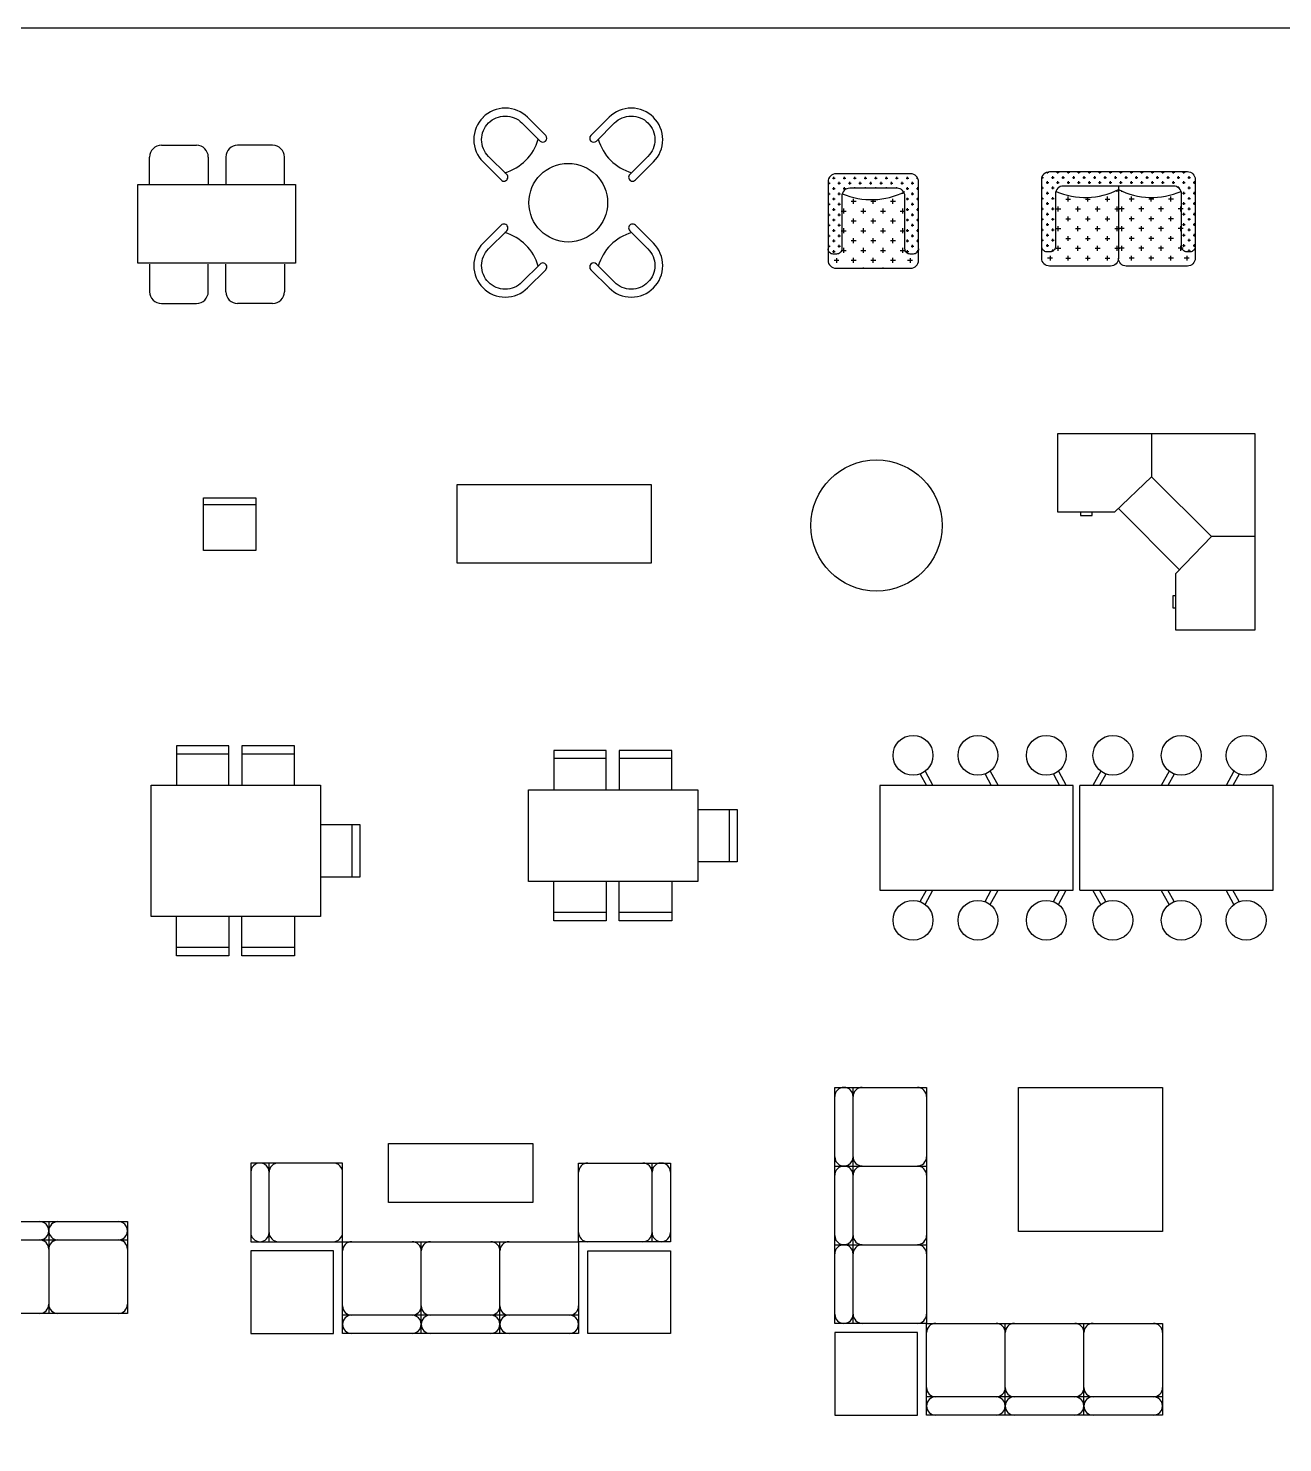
# Model space of a CAD drawing. Header units: millimetres. Extents: x 2198.5 to 2287.8, y 1208.8 to 1298.1.
# Drawn here: x 2244.29 to 2253.86, y 1218.97 to 1229.76 of the extents above; entities that cross this region are included whole.
import ezdxf

# ---------------------------------------------------------------- set-up
doc = ezdxf.new("R2010")
doc.units = ezdxf.units.MM
doc.layers.add('FURN', color=7, linetype='Continuous')
doc.layers.add('HATCH-F', color=7, linetype='Continuous')

# ---------------------------------------------------------------- blocks, each defined once
blk = doc.blocks.new('Butaca3')
at = {"linetype": 'Continuous'}
for p, q in [((-0.787, 0), (-0.787, -0.33)), ((-1.039, -0.572), (-0.572, -1.039)), ((0, -0.787), (-0.33, -0.787))]:
    blk.add_line(p, q, dxfattribs=at)
blk.add_lwpolyline([(-1.5, 0), (0, 0), (0, -1.5), (-0.6, -1.5), (-0.6, -1.068), (-0.33, -0.787), (-0.787, -0.33), (-1.068, -0.6), (-1.5, -0.6), (-1.5, 0)], close=True, dxfattribs=at)
for points in [[(-1.329, -0.6), (-1.329, -0.625), (-1.239, -0.625), (-1.239, -0.6)], [(-0.6, -1.239), (-0.625, -1.239), (-0.625, -1.329), (-0.6, -1.329)]]:
    blk.add_lwpolyline(points)
blk = doc.blocks.new('M-14')
for p, q in [((0.14, 0, -0.5245), (0.14, 1.800007, -0.5245)), ((0, 1.200001, -0.5245), (0.699997, 1.200001, -0.5245)), ((0, 0.600005, -0.5245), (0.699997, 0.600004, -0.5245))]:
    blk.add_line(p, q)
blk.add_lwpolyline([(0, 1.800006), (0.699996, 1.800006), (0.699997, 0.000001), (0, 0)], close=True)
for centre, start, end in [((0.07, 1.730005, -0.5245), 0, 180.000005), ((0.209999, 1.730005, -0.5245), 90.000392, 179.999998), ((0.629998, 1.730005, -0.5245), 359.999218, 90.000764), ((0.07, 1.269998, -0.5245), 180.000005, 359.999996), ((0.07, 1.13, -0.5245), 0, 180.000005), ((0.209999, 1.269998, -0.5245), 179.999213, 269.999605), ((0.209999, 1.13, -0.5245), 90.000392, 179.999998), ((0.629998, 1.269998, -0.5245), 270.000001, 0.000795), ((0.629998, 1.13, -0.5245), 359.999218, 89.999999), ((0.069999, 0.670002, -0.5245), 180.000005, 359.999996), ((0.209998, 0.670002, -0.5245), 180.000005, 270.000397), ((0.629998, 0.670003, -0.5245), 270.000001, 359.999204), ((0.069999, 0.530002, -0.5245), 0, 180.000005), ((0.209999, 0.530002, -0.5245), 90.000002, 179.999998), ((0.629998, 0.530002, -0.5245), 0.001561, 89.999999), ((0.07, 0.07, -0.5245), 180.000005, 359.999996), ((0.209999, 0.07, -0.5245), 180.000005, 270.000001), ((0.629998, 0.07, -0.5245), 270.000001, 359.999204)]:
    blk.add_arc(centre, 0.07, start, end)
blk = doc.blocks.new('Sofa 01 3c')
blk.add_blockref('M-14', (0, 0))
blk = doc.blocks.new('*X68')
at = {"color": 0}
for p, q in [((-217.62, -46), (-217, -46)), ((-217.5, -46.5), (-217.5, -45.64)), ((-216, -48), (-215, -48)), ((-215.8, -44), (-215, -44)), ((-215.5, -44.5), (-215.5, -43.9)), ((-215.5, -48.5), (-215.5, -47.5)), ((-214, -46), (-213, -46)), ((-213.5, -46.5), (-213.5, -45.5)), ((-212, -44), (-211, -44)), ((-212, -48), (-211, -48)), ((-211.5, -44.5), (-211.5, -43.8)), ((-211.5, -48.5), (-211.5, -47.5)), ((-210, -46), (-209, -46)), ((-209.5, -46.5), (-209.5, -45.5)), ((-208, -44), (-207, -44)), ((-208, -48), (-207, -48)), ((-207.5, -44.5), (-207.5, -43.8)), ((-207.5, -48.5), (-207.5, -47.5)), ((-206, -46), (-205, -46)), ((-205.5, -46.5), (-205.5, -45.5)), ((-204, -44), (-203, -44)), ((-204, -48), (-203, -48)), ((-203.5, -44.5), (-203.5, -43.8)), ((-203.5, -48.5), (-203.5, -47.5)), ((-202, -46), (-201, -46)), ((-201.5, -46.5), (-201.5, -45.5)), ((-200, -44), (-199, -44)), ((-200, -48), (-199, -48)), ((-199.5, -44.5), (-199.5, -43.8)), ((-199.5, -48.5), (-199.5, -47.5)), ((-198, -46), (-197, -46)), ((-197.5, -46.5), (-197.5, -45.5)), ((-196, -44), (-195, -44)), ((-196, -48), (-195, -48)), ((-195.5, -44.5), (-195.5, -43.8)), ((-195.5, -48.5), (-195.5, -47.5)), ((-194, -46), (-193, -46)), ((-193.5, -46.5), (-193.5, -45.5)), ((-192, -44), (-191, -44)), ((-192, -48), (-191, -48)), ((-191.5, -44.5), (-191.5, -43.8)), ((-191.5, -48.5), (-191.5, -47.5)), ((-190, -46), (-189, -46)), ((-189.5, -46.5), (-189.5, -45.5)), ((-188, -44), (-187, -44)), ((-188, -48), (-187, -48)), ((-187.5, -44.5), (-187.5, -43.8)), ((-187.5, -48.5), (-187.5, -47.5)), ((-186, -46), (-185, -46)), ((-185.5, -46.5), (-185.5, -45.5)), ((-184, -44), (-183, -44)), ((-184, -48), (-183, -48)), ((-183.5, -44.5), (-183.5, -43.8)), ((-183.5, -48.5), (-183.5, -47.5)), ((-182, -46), (-181, -46)), ((-181.5, -46.5), (-181.5, -45.5)), ((-180, -44), (-179, -44)), ((-180, -48), (-179, -48)), ((-179.5, -44.5), (-179.5, -43.8)), ((-179.5, -48.5), (-179.5, -47.5)), ((-178, -46), (-177, -46)), ((-177.5, -46.5), (-177.5, -45.5)), ((-176, -44), (-175, -44)), ((-176, -48), (-175, -48)), ((-175.5, -44.5), (-175.5, -43.8)), ((-175.5, -48.5), (-175.5, -47.5)), ((-174, -46), (-173, -46)), ((-173.5, -46.5), (-173.5, -45.5)), ((-172, -44), (-171, -44)), ((-172, -48), (-171, -48)), ((-171.5, -44.5), (-171.5, -43.8)), ((-171.5, -48.5), (-171.5, -47.5)), ((-170, -46), (-169, -46)), ((-169.5, -46.5), (-169.5, -45.5)), ((-168, -44), (-167, -44)), ((-168, -48), (-167, -48)), ((-167.5, -44.5), (-167.5, -43.8)), ((-167.5, -48.5), (-167.5, -47.5)), ((-166, -46), (-165, -46)), ((-165.5, -46.5), (-165.5, -45.5)), ((-164, -44), (-163, -44)), ((-164, -48), (-163, -48)), ((-163.5, -44.5), (-163.5, -43.8)), ((-163.5, -48.5), (-163.5, -47.5)), ((-162, -46), (-161, -46)), ((-161.5, -46.5), (-161.5, -45.5)), ((-160, -48), (-159.19, -48)), ((-159.5, -48.5), (-159.5, -47.5)), ((-217.73, -50), (-217, -50)), ((-217.5, -50.5), (-217.5, -49.5)), ((-217.5, -54.5), (-217.5, -53.5)), ((-216, -52), (-215, -52)), ((-215.5, -52.5), (-215.5, -51.5)), ((-214, -50), (-213, -50)), ((-213.5, -50.5), (-213.5, -49.5)), ((-213.5, -54.5), (-213.5, -53.5)), ((-165.55, -50), (-165, -50)), ((-165.5, -50.04), (-165.5, -49.5)), ((-164, -52), (-163, -52)), ((-163.5, -52.5), (-163.5, -51.5)), ((-162, -50), (-161, -50)), ((-161.5, -50.5), (-161.5, -49.5)), ((-161.5, -54.5), (-161.5, -53.5)), ((-160, -52), (-159.19, -52)), ((-159.5, -52.5), (-159.5, -51.5)), ((-217.73, -54), (-217, -54)), ((-217.73, -58), (-217, -58)), ((-217.5, -58.5), (-217.5, -57.5)), ((-216, -56), (-215, -56)), ((-215.5, -56.5), (-215.5, -55.5)), ((-214, -54), (-213, -54)), ((-214, -58), (-213, -58)), ((-213.5, -58.5), (-213.5, -57.5)), ((-164, -56), (-163, -56)), ((-163.5, -56.5), (-163.5, -55.5)), ((-162, -54), (-161, -54)), ((-162, -58), (-161, -58)), ((-161.5, -58.5), (-161.5, -57.5)), ((-160, -56), (-159.19, -56)), ((-159.5, -56.5), (-159.5, -55.5)), ((-217.73, -62), (-217, -62)), ((-217.5, -62.5), (-217.5, -61.5)), ((-216, -60), (-215, -60)), ((-216, -64), (-215, -64)), ((-215.5, -60.5), (-215.5, -59.5)), ((-215.5, -64.5), (-215.5, -63.5)), ((-214, -62), (-213, -62)), ((-213.5, -62.5), (-213.5, -61.5)), ((-164, -60), (-163, -60)), ((-164, -64), (-163, -64)), ((-163.5, -60.5), (-163.5, -59.5)), ((-163.5, -64.5), (-163.5, -63.5)), ((-162, -62), (-161, -62)), ((-161.5, -62.5), (-161.5, -61.5)), ((-160, -60), (-159.19, -60)), ((-160, -64), (-159.19, -64)), ((-159.5, -60.5), (-159.5, -59.5)), ((-159.5, -64.5), (-159.5, -63.5)), ((-217.73, -66), (-217, -66)), ((-217.73, -70), (-217, -70)), ((-217.5, -66.5), (-217.5, -65.5)), ((-217.5, -70.5), (-217.5, -69.5)), ((-216, -68), (-215, -68)), ((-215.5, -68.5), (-215.5, -67.5)), ((-214, -66), (-213, -66)), ((-214, -70), (-213, -70)), ((-213.5, -66.5), (-213.5, -65.5)), ((-213.5, -70.5), (-213.5, -69.5)), ((-164, -68), (-163, -68)), ((-163.5, -68.5), (-163.5, -67.5)), ((-162, -66), (-161, -66)), ((-162, -70), (-161, -70)), ((-161.5, -66.5), (-161.5, -65.5)), ((-161.5, -70.5), (-161.5, -69.5)), ((-160, -68), (-159.19, -68)), ((-159.5, -68.5), (-159.5, -67.5)), ((-216, -72), (-215, -72)), ((-215.5, -72.5), (-215.5, -71.5)), ((-214, -74), (-213.25, -74)), ((-213.5, -74.17), (-213.5, -73.5)), ((-164, -72), (-163, -72)), ((-163.5, -72.5), (-163.5, -71.5)), ((-162, -74), (-161, -74)), ((-161.5, -74.43), (-161.5, -73.5)), ((-160, -72), (-159.19, -72)), ((-159.5, -72.5), (-159.5, -71.5))]:
    blk.add_line(p, q, dxfattribs=at)
blk = doc.blocks.new('*X67')
at = {"color": 0}
for p, q in [((-186.56, -8.44), (-186.56, -8.43)), ((-182.81, -12.19), (-182.81, -10.31)), ((-175.31, -12.19), (-175.31, -10.6)), ((-167.81, -12.19), (-167.81, -10.31)), ((-164.06, -8.44), (-164.06, -8.09)), ((-187.5, -15), (-185.62, -15)), ((-186.56, -15.94), (-186.56, -14.06)), ((-183.75, -11.25), (-181.88, -11.25)), ((-180, -15), (-178.12, -15)), ((-179.06, -15.94), (-179.06, -14.06)), ((-176.25, -11.25), (-174.38, -11.25)), ((-172.5, -15), (-170.62, -15)), ((-171.56, -15.94), (-171.56, -14.06)), ((-168.75, -11.25), (-166.88, -11.25)), ((-165, -15), (-163.12, -15)), ((-164.06, -15.94), (-164.06, -14.06)), ((-186.56, -23.44), (-186.56, -21.56)), ((-183.75, -18.75), (-181.88, -18.75)), ((-182.81, -19.69), (-182.81, -17.81)), ((-179.06, -23.44), (-179.06, -21.56)), ((-176.25, -18.75), (-174.38, -18.75)), ((-175.31, -19.69), (-175.31, -17.81)), ((-171.56, -23.44), (-171.56, -21.56)), ((-168.75, -18.75), (-166.88, -18.75)), ((-167.81, -19.69), (-167.81, -17.81)), ((-164.06, -23.44), (-164.06, -21.56)), ((-187.5, -22.5), (-185.62, -22.5)), ((-183.75, -26.25), (-181.88, -26.25)), ((-182.81, -27.19), (-182.81, -25.31)), ((-180, -22.5), (-178.12, -22.5)), ((-176.25, -26.25), (-174.38, -26.25)), ((-175.31, -27.19), (-175.31, -25.31)), ((-172.5, -22.5), (-170.62, -22.5)), ((-168.75, -26.25), (-166.88, -26.25)), ((-167.81, -27.19), (-167.81, -25.31)), ((-165, -22.5), (-163.12, -22.5)), ((-187.5, -30), (-185.62, -30)), ((-186.56, -30.94), (-186.56, -29.06)), ((-180, -30), (-178.12, -30)), ((-179.06, -30.94), (-179.06, -29.06)), ((-172.5, -30), (-170.62, -30)), ((-171.56, -30.94), (-171.56, -29.06)), ((-165, -30), (-163.12, -30)), ((-164.06, -30.94), (-164.06, -29.06)), ((-183.75, -33.75), (-181.88, -33.75)), ((-182.81, -34.69), (-182.81, -32.81)), ((-179.06, -36.74), (-179.06, -36.56)), ((-176.25, -33.75), (-174.38, -33.75)), ((-175.31, -34.69), (-175.31, -32.81)), ((-171.56, -36.74), (-171.56, -36.56)), ((-168.75, -33.75), (-166.88, -33.75)), ((-167.81, -34.69), (-167.81, -32.81))]:
    blk.add_line(p, q, dxfattribs=at)
blk = doc.blocks.new('a2')
at = {"layer": 'FURN'}
blk.add_line((26.73, -358.041), (26.73, -358.587), dxfattribs=at)
blk.add_lwpolyline([(27.316, -358.499, -0.414214), (27.276, -358.539), (27.251, -358.539, -0.414214), (27.211, -358.499), (27.211, -358.097, 0.414214), (27.151, -358.037), (26.31, -358.037, 0.414214), (26.25, -358.097), (26.25, -358.499, -0.414214), (26.21, -358.539), (26.185, -358.539, -0.414214), (26.145, -358.499), (26.145, -357.987, -0.414214), (26.205, -357.927), (27.256, -357.927, -0.414214), (27.316, -357.987), (27.316, -358.587, -0.414214), (27.256, -358.647), (26.79, -358.647, -0.414214), (26.73, -358.587), (26.73, -358.587, -0.414214), (26.67, -358.647), (26.205, -358.647, -0.414214), (26.145, -358.587), (26.145, -358.499)], format="xyb", dxfattribs=at)
for centre, start, end in [((26.475, -357.56), 246.8146, 296.9546), ((26.986, -357.56), 243.0454, 293.1854)]:
    blk.add_arc(centre, 0.564, start, end, dxfattribs=at)
at = {"layer": 'HATCH-F'}
for p, q in [((26.228, -358.587), (26.19, -358.587)), ((26.209, -358.569), (26.209, -358.606)), ((27.27, -358.587), (27.232, -358.587)), ((27.251, -358.569), (27.251, -358.606))]:
    blk.add_line(p, q, dxfattribs=at)
for name, p, xscale, yscale, zscale in [('*X68', (30.499, -357.051), 0.01999999999998892, 0.01999999999998892, 0.01999999999998892), ('*X67', (30.003, -357.912), 0.01999999999998892, 0.01999999999998892, 0.01999999999998892), ('*X67', (23.474, -357.912), -0.01999999999998892, 0.01999999999998181, 0.01999999999999034)]:
    blk.add_blockref(name, p, dxfattribs=dict(at, xscale=xscale, yscale=yscale, zscale=zscale))
blk = doc.blocks.new('*X66')
at = {"color": 0}
for p, q in [((-215.5, -92.5), (-215.5, -91.5)), ((-213.5, -90.5), (-213.5, -90.41)), ((-211.5, -92.5), (-211.5, -91.5)), ((-209.5, -90.5), (-209.5, -90.41)), ((-207.5, -92.5), (-207.5, -91.5)), ((-205.5, -90.5), (-205.5, -90.41)), ((-203.5, -92.5), (-203.5, -91.5)), ((-201.5, -90.5), (-201.5, -90.41)), ((-199.5, -92.5), (-199.5, -91.5)), ((-197.5, -90.5), (-197.5, -90.41)), ((-195.5, -92.5), (-195.5, -91.5)), ((-193.5, -90.5), (-193.5, -90.41)), ((-191.5, -92.5), (-191.5, -91.5)), ((-189.5, -90.5), (-189.5, -90.41)), ((-187.5, -92.5), (-187.5, -91.5)), ((-185.5, -90.5), (-185.5, -90.5)), ((-217.73, -94), (-217, -94)), ((-217.5, -94.5), (-217.5, -93.5)), ((-216, -92), (-215, -92)), ((-216, -96), (-215, -96)), ((-215.5, -96.5), (-215.5, -95.5)), ((-214, -94), (-213, -94)), ((-213.5, -94.5), (-213.5, -93.5)), ((-212, -92), (-211, -92)), ((-212, -96), (-211, -96)), ((-211.5, -96.5), (-211.5, -95.5)), ((-210, -94), (-209, -94)), ((-209.5, -94.5), (-209.5, -93.5)), ((-208, -92), (-207, -92)), ((-207.5, -95.94), (-207.5, -95.5)), ((-206, -94), (-205, -94)), ((-205.5, -94.5), (-205.5, -93.5)), ((-204, -92), (-203, -92)), ((-203.5, -95.94), (-203.5, -95.5)), ((-202, -94), (-201, -94)), ((-201.5, -94.5), (-201.5, -93.5)), ((-200, -92), (-199, -92)), ((-199.5, -95.94), (-199.5, -95.5)), ((-198, -94), (-197, -94)), ((-197.5, -94.5), (-197.5, -93.5)), ((-196, -92), (-195, -92)), ((-195.5, -95.94), (-195.5, -95.5)), ((-194, -94), (-193, -94)), ((-193.5, -94.5), (-193.5, -93.5)), ((-192, -92), (-191, -92)), ((-191.5, -95.94), (-191.5, -95.5)), ((-190, -94), (-189, -94)), ((-189.5, -94.5), (-189.5, -93.5)), ((-188, -92), (-187, -92)), ((-188, -96), (-187, -96)), ((-187.5, -96.5), (-187.5, -95.5)), ((-186, -94), (-185, -94)), ((-185.5, -94.5), (-185.5, -93.5)), ((-184, -92), (-183.58, -92)), ((-184, -96), (-183.23, -96)), ((-183.5, -92.5), (-183.5, -92.17)), ((-183.5, -96.5), (-183.5, -95.5)), ((-217.73, -98), (-217, -98)), ((-217.73, -102), (-217, -102)), ((-217.5, -98.5), (-217.5, -97.5)), ((-217.5, -102.5), (-217.5, -101.5)), ((-216, -100), (-215, -100)), ((-215.5, -100.5), (-215.5, -99.5)), ((-214, -98), (-213, -98)), ((-214, -102), (-213, -102)), ((-213.5, -98.5), (-213.5, -97.5)), ((-213.5, -102.5), (-213.5, -101.5)), ((-188, -100), (-187, -100)), ((-187.5, -100.5), (-187.5, -99.5)), ((-186, -98), (-185, -98)), ((-186, -102), (-185, -102)), ((-185.5, -98.5), (-185.5, -97.5)), ((-185.5, -102.5), (-185.5, -101.5)), ((-184, -100), (-183.23, -100)), ((-183.5, -100.5), (-183.5, -99.5)), ((-217.73, -106), (-217, -106)), ((-217.5, -106.5), (-217.5, -105.5)), ((-216, -104), (-215, -104)), ((-215.5, -104.5), (-215.5, -103.5)), ((-215.5, -108.5), (-215.5, -107.5)), ((-214, -106), (-213, -106)), ((-213.5, -106.5), (-213.5, -105.5)), ((-188, -104), (-187, -104)), ((-187.5, -104.5), (-187.5, -103.5)), ((-187.5, -108.5), (-187.5, -107.5)), ((-186, -106), (-185, -106)), ((-185.5, -106.5), (-185.5, -105.5)), ((-184, -104), (-183.23, -104)), ((-183.5, -104.5), (-183.5, -103.5)), ((-183.5, -108.5), (-183.5, -107.5)), ((-217.73, -110), (-217, -110)), ((-217.5, -110.5), (-217.5, -109.5)), ((-216, -108), (-215, -108)), ((-216, -112), (-215, -112)), ((-215.5, -112.5), (-215.5, -111.5)), ((-214, -110), (-213, -110)), ((-213.5, -110.5), (-213.5, -109.5)), ((-188, -108), (-187, -108)), ((-188, -112), (-187, -112)), ((-187.5, -112.5), (-187.5, -111.5)), ((-186, -110), (-185, -110)), ((-185.5, -110.5), (-185.5, -109.5)), ((-184, -108), (-183.23, -108)), ((-184, -112), (-183.23, -112)), ((-183.5, -112.5), (-183.5, -111.5)), ((-217.73, -114), (-217, -114)), ((-217.73, -118), (-217, -118)), ((-217.5, -114.5), (-217.5, -113.5)), ((-217.5, -118.5), (-217.5, -117.5)), ((-216, -116), (-215, -116)), ((-215.5, -116.5), (-215.5, -115.5)), ((-214, -114), (-213, -114)), ((-214, -118), (-213, -118)), ((-213.5, -114.5), (-213.5, -113.5)), ((-213.5, -118.5), (-213.5, -117.5)), ((-188, -116), (-187, -116)), ((-187.5, -116.5), (-187.5, -115.5)), ((-186, -114), (-185, -114)), ((-186, -118), (-185, -118)), ((-185.5, -114.5), (-185.5, -113.5)), ((-185.5, -118.5), (-185.5, -117.5)), ((-184, -116), (-183.23, -116)), ((-183.5, -116.5), (-183.5, -115.5)), ((-216, -120), (-215, -120)), ((-215.5, -120.5), (-215.5, -119.5)), ((-188, -120), (-187, -120)), ((-187.5, -120.5), (-187.5, -119.5)), ((-184, -120), (-183.48, -120)), ((-183.5, -120.04), (-183.5, -119.5))]:
    blk.add_line(p, q, dxfattribs=at)
blk = doc.blocks.new('*X65')
at = {"color": 0}
for p, q in [((-186.56, -8.44), (-186.56, -8.43)), ((-182.81, -12.19), (-182.81, -10.31)), ((-175.31, -12.19), (-175.31, -10.6)), ((-167.81, -12.19), (-167.81, -10.31)), ((-164.06, -8.44), (-164.06, -8.09)), ((-187.5, -15), (-185.62, -15)), ((-186.56, -15.94), (-186.56, -14.06)), ((-183.75, -11.25), (-181.88, -11.25)), ((-180, -15), (-178.12, -15)), ((-179.06, -15.94), (-179.06, -14.06)), ((-176.25, -11.25), (-174.38, -11.25)), ((-172.5, -15), (-170.62, -15)), ((-171.56, -15.94), (-171.56, -14.06)), ((-168.75, -11.25), (-166.88, -11.25)), ((-165, -15), (-163.12, -15)), ((-164.06, -15.94), (-164.06, -14.06)), ((-186.56, -23.44), (-186.56, -21.56)), ((-183.75, -18.75), (-181.88, -18.75)), ((-182.81, -19.69), (-182.81, -17.81)), ((-179.06, -23.44), (-179.06, -21.56)), ((-176.25, -18.75), (-174.38, -18.75)), ((-175.31, -19.69), (-175.31, -17.81)), ((-171.56, -23.44), (-171.56, -21.56)), ((-168.75, -18.75), (-166.88, -18.75)), ((-167.81, -19.69), (-167.81, -17.81)), ((-164.06, -23.44), (-164.06, -21.56)), ((-187.5, -22.5), (-185.62, -22.5)), ((-183.75, -26.25), (-181.88, -26.25)), ((-182.81, -27.19), (-182.81, -25.31)), ((-180, -22.5), (-178.12, -22.5)), ((-176.25, -26.25), (-174.38, -26.25)), ((-175.31, -27.19), (-175.31, -25.31)), ((-172.5, -22.5), (-170.62, -22.5)), ((-168.75, -26.25), (-166.88, -26.25)), ((-167.81, -27.19), (-167.81, -25.31)), ((-165, -22.5), (-163.12, -22.5)), ((-187.5, -30), (-185.62, -30)), ((-186.56, -30.94), (-186.56, -29.06)), ((-180, -30), (-178.12, -30)), ((-179.06, -30.94), (-179.06, -29.06)), ((-172.5, -30), (-170.62, -30)), ((-171.56, -30.94), (-171.56, -29.06)), ((-165, -30), (-163.12, -30)), ((-164.06, -30.94), (-164.06, -29.06)), ((-183.75, -33.75), (-181.88, -33.75)), ((-182.81, -34.69), (-182.81, -32.81)), ((-179.06, -36.74), (-179.06, -36.56)), ((-176.25, -33.75), (-174.38, -33.75)), ((-175.31, -34.69), (-175.31, -32.81)), ((-171.56, -36.74), (-171.56, -36.56)), ((-168.75, -33.75), (-166.88, -33.75)), ((-167.81, -34.69), (-167.81, -32.81))]:
    blk.add_line(p, q, dxfattribs=at)
blk = doc.blocks.new('a1')
at = {"layer": 'FURN'}
for p, q in [((24.599, -358.604), (24.562, -358.604)), ((24.581, -358.586), (24.581, -358.623)), ((25.161, -358.604), (25.123, -358.604)), ((25.142, -358.586), (25.142, -358.623))]:
    blk.add_line(p, q, dxfattribs=at)
blk.add_lwpolyline([(25.206, -358.516, -0.414214), (25.166, -358.556), (25.142, -358.556, -0.414214), (25.102, -358.516), (25.102, -358.114, 0.414214), (25.042, -358.054), (24.681, -358.054, 0.414214), (24.621, -358.114), (24.621, -358.516, -0.414214), (24.581, -358.556), (24.556, -358.556, -0.414214), (24.516, -358.516), (24.516, -358.604, 0.414214), (24.576, -358.664), (25.146, -358.664, 0.414214), (25.206, -358.604), (25.206, -358.004, 0.414214), (25.146, -357.944), (24.576, -357.944, 0.414214), (24.516, -358.004), (24.516, -358.516)], format="xyb", dxfattribs=at)
blk.add_arc((24.846, -357.577), 0.564, 246.8146, 296.9299, dxfattribs=at)
at = {"layer": 'HATCH-F', "xscale": 0.01999999999998892, "yscale": 0.01999999999998892, "zscale": 0.01999999999998892}
for name, p in [('*X66', (28.871, -356.136)), ('*X65', (28.367, -357.928))]:
    blk.add_blockref(name, p, dxfattribs=at)
blk = doc.blocks.new('M-11')
for p, q in [((0.14, 0.649998, -0.5245), (0.140001, 2.450004, -0.5245)), ((0.000001, 1.849999, -0.5245), (0.699998, 1.849999, -0.5245)), ((0.000001, 1.250002, -0.5245), (0.699997, 1.250003, -0.5245)), ((1.300002, -0.049999, -0.5245), (1.300002, 0.649998, -0.5245)), ((1.899999, -0.049999, -0.5245), (1.899998, 0.649997, -0.5245)), ((2.500003, 0.09, -0.5245), (0.699997, 0.090001, -0.5245))]:
    blk.add_line(p, q)
for points in [[(0.699998, 2.450004), (0.699997, 0.649998), (0.000001, 0.649997), (0.000001, 2.450004)], [(1.399996, 2.450004), (2.500003, 2.450004), (2.500003, 1.349997), (1.399996, 1.349997)], [(0.699997, 0.649998), (2.500003, 0.649997), (2.500004, -0.049999), (0.699997, -0.049999)], [(0, -0.049999), (0.629998, -0.049998), (0.629998, 0.579999), (0, 0.579998)]]:
    blk.add_lwpolyline(points, close=True)
for centre, start, end in [((0.070001, 2.380004, -0.5245), 0.000781, 179.999994), ((0.209999, 2.380005, -0.5245), 89.999213, 180.000793), ((0.629999, 2.380004, -0.5245), 0.000002, 90.000777), ((0.070001, 1.919999, -0.5245), 180.000001, 0.000006), ((0.070001, 1.779999, -0.5245), 0.000781, 179.999994), ((0.209999, 1.78, -0.5245), 89.999213, 180.000793), ((0.21, 1.919999, -0.5245), 179.999208, 269.999996), ((0.629999, 1.919999, -0.5245), 269.999218, 359.999999), ((0.629999, 1.779999, -0.5245), 0.000002, 90.000777), ((0.070001, 1.320002, -0.5245), 179.999208, 0.000006), ((0.21, 1.320002, -0.5245), 180.000001, 269.999204), ((0.629998, 1.320002, -0.5245), 270.000781, 359.999998), ((0.070001, 1.180002, -0.5245), 0.000002, 179.999202), ((0.21, 1.180002, -0.5245), 90.000005, 180.000001), ((0.629999, 1.180002, -0.5245), 0.000002, 89.999998), ((0.070001, 0.719997, -0.5245), 179.999208, 0.000006), ((0.21, 0.719997, -0.5245), 180.000001, 269.999204), ((0.629999, 0.719997, -0.5245), 270, 0.000002), ((0.769997, 0.579999, -0.5245), 90.000002, 180.000777), ((1.230002, 0.579999, -0.5245), 359.999218, 89.999999), ((1.370002, 0.579999, -0.5245), 90.000002, 180.000777), ((1.829999, 0.579998, -0.5245), 0.000781, 89.999998), ((1.969999, 0.579999, -0.5245), 90.000002, 179.999998), ((2.430004, 0.579999, -0.5245), 0, 90.000002), ((0.769996, 0.159999, -0.5245), 179.999213, 270.000793), ((1.230002, 0.16, -0.5245), 269.999208, 359.999996), ((1.370001, 0.159999, -0.5245), 179.999213, 270.000793), ((1.829999, 0.16, -0.5245), 270.000001, 359.999204), ((1.969999, 0.16, -0.5245), 180.000005, 270.000001), ((2.430004, 0.16, -0.5245), 270.000001, 359.999204), ((0.769997, 0.020001, -0.5245), 90.000781, 269.999994), ((1.230002, 0.020001, -0.5245), 270.000001, 90.000006), ((1.370002, 0.020001, -0.5245), 90.000781, 269.999994), ((1.829999, 0.020001, -0.5245), 269.999208, 90.000006), ((1.969999, 0.020001, -0.5245), 90.000002, 269.999202), ((2.430004, 0.020001, -0.5245), 269.999208, 90.000006)]:
    blk.add_arc(centre, 0.07, start, end)
blk = doc.blocks.new('Sofa L 01')
blk.add_blockref('M-11', (0, 0.049999))
blk = doc.blocks.new('M-18')
for p, q in [((-1.46, 0.749996), (-1.46, 1.35)), ((1.460001, 0.749996), (1.460001, 1.35)), ((-0.299998, 0.049999, -0.5245), (-0.299998, 0.749996, -0.5245)), ((0.299999, 0.049999, -0.5245), (0.299998, 0.749995, -0.5245)), ((0.900003, 0.189998, -0.5245), (-0.900003, 0.189999, -0.5245))]:
    blk.add_line(p, q)
for points in [[(-0.550003, 1.499997), (0.550003, 1.499997), (0.550003, 1.049997), (-0.550003, 1.049997)], [(-1.6, 0.749996), (-0.900003, 0.749996), (-0.900003, 1.35), (-1.6, 1.35)], [(1.600001, 0.749996), (0.900004, 0.749996), (0.900004, 1.35), (1.600001, 1.35)], [(-1.6, 0.049999), (-0.970002, 0.05), (-0.970002, 0.679997), (-1.6, 0.679996)], [(-0.900003, 0.749996), (0.900003, 0.749995), (0.900004, 0.049999), (-0.900003, 0.049999)], [(1.600001, 0.049999), (0.970003, 0.05), (0.970003, 0.679997), (1.600001, 0.679996)]]:
    blk.add_lwpolyline(points, close=True)
for centre, start, end in [((-1.53, 1.28), 0.000005, 180.00001), ((-1.390001, 1.28), 89.999975, 179.999978), ((-0.970003, 1.28), 0.000005, 90), ((0.970004, 1.28), 90, 179.999995), ((1.390002, 1.28), 0.000022, 90.000025), ((1.530001, 1.28), 359.99999, 179.999995), ((-1.53, 0.819996), 180.000005, 359.999996), ((-1.390001, 0.819996), 180.000005, 270.000001), ((-0.970003, 0.819996), 270.000001, 359.999996), ((0.970004, 0.819996), 180.000004, 269.999999), ((1.390002, 0.819996), 269.999999, 359.999995), ((1.530001, 0.819996), 180.000004, 359.999995), ((-0.830003, 0.679997, -0.5245), 90.000002, 180.000777), ((-0.369998, 0.679997, -0.5245), 359.999218, 89.999999), ((-0.229998, 0.679997, -0.5245), 90.000002, 180.000777), ((0.229999, 0.679996, -0.5245), 0.000781, 89.999998), ((0.369999, 0.679997, -0.5245), 90.000002, 179.999998), ((-0.830004, 0.259997, -0.5245), 179.999213, 270.000793), ((-0.369998, 0.259998, -0.5245), 269.999208, 359.999996), ((-0.229999, 0.259997, -0.5245), 179.999213, 270.000793), ((0.229999, 0.259998, -0.5245), 270.000001, 359.999204), ((0.369999, 0.259998, -0.5245), 180.000005, 270.000001), ((0.830004, 0.259998, -0.5245), 270.000001, 359.999204), ((-0.830003, 0.119999, -0.5245), 90.000781, 269.999994), ((-0.369998, 0.119999, -0.5245), 270.000001, 90.000006), ((-0.229998, 0.119999, -0.5245), 90.000781, 269.999994), ((0.229999, 0.119999, -0.5245), 269.999208, 90.000006), ((0.369999, 0.119999, -0.5245), 90.000002, 269.999202), ((0.830004, 0.119999, -0.5245), 269.999208, 90.000006)]:
    blk.add_arc(centre, 0.07, start, end)
blk = doc.blocks.new('Sofa U 01')
blk.add_blockref('M-18', (0, -0.05))
blk = doc.blocks.new('MHPLS014')
at = {"linetype": 'ByBlock'}
for p, q in [((0.308, 0.467), (0.356, 0.381)), ((0.347, 0.489), (0.406, 0.381)), ((0.803, 0.467), (0.851, 0.381)), ((0.842, 0.489), (0.902, 0.381)), ((1.324, 0.467), (1.372, 0.381)), ((1.363, 0.489), (1.422, 0.381)), ((1.685, 0.489), (1.626, 0.381)), ((1.724, 0.467), (1.676, 0.381)), ((2.206, 0.489), (2.146, 0.381)), ((2.245, 0.467), (2.197, 0.381)), ((2.701, 0.489), (2.642, 0.381)), ((2.74, 0.467), (2.692, 0.381)), ((1.475, 0.381), (0, 0.381)), ((0, 0.381), (0, -0.419)), ((1.475, -0.419), (1.475, 0.381)), ((1.525, -0.419), (1.525, 0.381)), ((3, 0.381), (1.525, 0.381)), ((3, -0.419), (3, 0.381)), ((0, -0.419), (1.475, -0.419)), ((0.308, -0.505), (0.356, -0.419)), ((0.347, -0.527), (0.406, -0.419)), ((0.803, -0.505), (0.851, -0.419)), ((0.842, -0.527), (0.902, -0.419)), ((1.324, -0.505), (1.372, -0.419)), ((1.363, -0.527), (1.422, -0.419)), ((1.525, -0.419), (3, -0.419)), ((1.685, -0.527), (1.626, -0.419)), ((1.724, -0.505), (1.676, -0.419)), ((2.206, -0.527), (2.146, -0.419)), ((2.245, -0.505), (2.197, -0.419)), ((2.701, -0.527), (2.642, -0.419)), ((2.74, -0.505), (2.692, -0.419))]:
    blk.add_line(p, q, dxfattribs=at)
for centre in [(0.254, 0.61), (0.749, 0.61), (1.27, 0.61), (1.778, 0.61), (2.299, 0.61), (2.794, 0.61), (0.254, -0.648), (0.749, -0.648), (1.27, -0.648), (1.778, -0.648), (2.299, -0.648), (2.794, -0.648)]:
    blk.add_circle(centre, 0.152, dxfattribs=at)
blk = doc.blocks.new('MHPLS041')
at = {"linetype": 'ByBlock'}
blk.add_circle((0, 0), 0.5, dxfattribs=at)
blk = doc.blocks.new('MHPLS501')
for p, q in [((-0.4, 0), (-0.4, 0.4)), ((-0.4, 0.4), (0, 0.4)), ((-0.4, 0.35), (0, 0.35)), ((0, 0.4), (0, 0)), ((0, 0), (-0.4, 0))]:
    blk.add_line(p, q)
blk = doc.blocks.new('MHPLS504')
blk.add_lwpolyline([(-0.739, 0), (0.739, 0), (0.739, -0.6), (-0.739, -0.6)], close=True)
blk = doc.blocks.new('MHPLS506')
for p, q in [((0.593, 0.737), (0.193, 0.737)), ((1.093, 0.737), (0.693, 0.737)), ((0, -0.5), (0, 0.5)), ((1.53, 0.2), (1.53, -0.2)), ((0.593, -0.737), (0.193, -0.737)), ((1.093, -0.737), (0.693, -0.737))]:
    blk.add_line(p, q)
for points in [[(0.593, 0.5), (0.593, 0.8), (0.193, 0.8), (0.193, 0.5)], [(1.093, 0.5), (1.093, 0.8), (0.693, 0.8), (0.693, 0.5)], [(0, 0.5), (1.293, 0.5), (1.293, -0.5), (0, -0.5)], [(1.293, 0.2), (1.593, 0.2), (1.593, -0.2), (1.293, -0.2)], [(0.593, -0.5), (0.593, -0.8), (0.193, -0.8), (0.193, -0.5)], [(1.093, -0.5), (1.093, -0.8), (0.693, -0.8), (0.693, -0.5)]]:
    blk.add_lwpolyline(points)
blk = doc.blocks.new('MHPLS507')
for p, q in [((0.593, 0.587), (0.193, 0.587)), ((1.093, 0.587), (0.693, 0.587)), ((0, -0.35), (0, 0.35)), ((1.53, 0.2), (1.53, -0.2)), ((0.593, -0.587), (0.193, -0.587)), ((1.093, -0.587), (0.693, -0.587))]:
    blk.add_line(p, q)
for points in [[(0.593, 0.35), (0.593, 0.65), (0.193, 0.65), (0.193, 0.35)], [(1.093, 0.35), (1.093, 0.65), (0.693, 0.65), (0.693, 0.35)], [(0, 0.35), (1.293, 0.35), (1.293, -0.35), (0, -0.35)], [(1.293, 0.2), (1.593, 0.2), (1.593, -0.2), (1.293, -0.2)], [(0.593, -0.35), (0.593, -0.65), (0.193, -0.65), (0.193, -0.35)], [(1.093, -0.35), (1.093, -0.65), (0.693, -0.65), (0.693, -0.35)]]:
    blk.add_lwpolyline(points)
blk = doc.blocks.new('mesita1')
for points in [[(1870.884, 918.042, -0.414214), (1870.884, 918.297), (1870.884, 918.297, -0.414214), (1871.139, 918.297), (1871.277, 918.159, 1), (1871.32, 918.201), (1871.181, 918.34, 0.414214), (1870.842, 918.34), (1870.842, 918.339, 0.414214), (1870.842, 918), (1870.98, 917.862, 1), (1871.023, 917.904)], [(1871.845, 918.297, -0.414214), (1872.1, 918.297), (1872.1, 918.297, -0.414214), (1872.1, 918.042), (1871.961, 917.904, 1), (1872.004, 917.862), (1872.142, 918, 0.414214), (1872.142, 918.339), (1872.142, 918.34, 0.414214), (1871.803, 918.34), (1871.664, 918.201, 1), (1871.707, 918.159)], [(1871.139, 917.082, -0.414214), (1870.884, 917.082), (1870.884, 917.082, -0.414214), (1870.884, 917.336), (1871.023, 917.475, 1), (1870.98, 917.517), (1870.842, 917.379, 0.414214), (1870.842, 917.039), (1870.842, 917.039, 0.414214), (1871.181, 917.039), (1871.32, 917.178, 1), (1871.277, 917.22)], [(1872.1, 917.336, -0.414214), (1872.1, 917.082), (1872.1, 917.082, -0.414214), (1871.845, 917.082), (1871.707, 917.22, 1), (1871.664, 917.178), (1871.803, 917.039, 0.414214), (1872.142, 917.039), (1872.142, 917.039, 0.414214), (1872.142, 917.379), (1872.004, 917.517, 1), (1871.961, 917.475)]]:
    blk.add_lwpolyline(points, format="xyb", close=True)
blk.add_circle((1871.492, 917.689), 0.3)
for centre, start, end in [((1870.905, 918.276), 286.1034, 343.8966), ((1872.079, 918.276), 196.1034, 253.8966), ((1870.905, 917.102), 16.1034, 73.8966), ((1872.079, 917.102), 106.1034, 163.8966)]:
    blk.add_arc(centre, 0.373, start, end)
blk = doc.blocks.new('MESACOC')
for p, q in [((0.179, 0.899), (0.446, 0.899)), ((1.027, 0.899), (0.76, 0.899)), ((0.089, 0.599), (0.089, 0.809)), ((0.536, 0.809), (0.536, 0.599)), ((0.67, 0.809), (0.67, 0.599)), ((1.117, 0.599), (1.117, 0.809)), ((0, 0.599), (1.2, 0.599)), ((0, 0), (0, 0.599)), ((1.2, 0.599), (1.2, 0)), ((1.2, 0), (0, 0)), ((0.089, -0.007), (0.089, -0.218)), ((0.536, -0.218), (0.536, -0.007)), ((0.67, -0.218), (0.67, -0.007)), ((1.117, -0.007), (1.117, -0.218)), ((0.179, -0.308), (0.446, -0.308)), ((1.027, -0.308), (0.76, -0.308))]:
    blk.add_line(p, q)
for centre, start, end in [((0.179, 0.809), 90, 180), ((0.446, 0.809), 0, 90), ((0.76, 0.809), 90, 180), ((1.027, 0.809), 0, 90), ((0.179, -0.218), 180, 270), ((0.446, -0.218), 270, 0), ((0.76, -0.218), 180, 270), ((1.027, -0.218), 270, 0)]:
    blk.add_arc(centre, 0.09, start, end)
blk = doc.blocks.new('M-Rec 11 4p')
blk.add_blockref('MESACOC', (-0.594, -0.276))

msp = doc.modelspace()

# ---------------------------------------------------------------- linework, layer by layer
at = {"color": 1}
msp.add_lwpolyline([(2230.155, 1208.756), (2259.855, 1208.756), (2259.855, 1229.756), (2230.155, 1229.756)], close=True, dxfattribs=at)

# ---------------------------------------------------------------- block references
for name, p in [('mesita1', (376.919, 310.737)), ('M-Rec 11 4p', (2245.724, 1228.241)), ('a2', (2225.876, 1586.59)), ('a1', (2225.876, 1586.59)), ('Butaca3', (2253.645, 1226.666)), ('MHPLS041', (2250.761, 1225.964)), ('MHPLS504', (2248.304, 1226.276)), ('MHPLS501', (2246.029, 1225.774)), ('MHPLS014', (2250.786, 1223.601)), ('MHPLS506', (2245.23, 1223.483)), ('MHPLS507', (2248.107, 1223.599)), ('Sofa L 01', (2250.443, 1219.179, 0.524)), ('Sofa U 01', (2247.59, 1219.802))]:
    msp.add_blockref(name, p)
at = {"rotation": 270}
msp.add_blockref('Sofa 01 3c', (2243.25, 1220.655, 0.524), dxfattribs=at)

doc.saveas('drawing.dxf')
